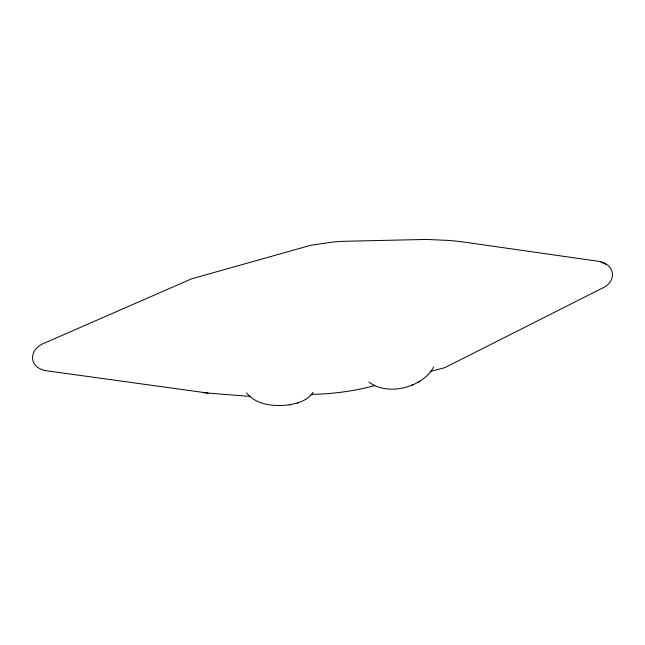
<?xml version="1.0" encoding="UTF-8"?>
<svg xmlns="http://www.w3.org/2000/svg" width="645" height="645" viewBox="0 0 645 645"><rect width="100%" height="100%" fill="white"/><g stroke="black" fill="none" stroke-linecap="round" stroke-linejoin="round"><path stroke-width="0.97" d="M433.593 367.118C422.652 387.516 387.709 396.546 368.98 382.05M313.099 392.321C309.777 398.07 303.392 400.932 297.377 402.988M411.849 385.146L412.744 384.734M418.42 382.074L420.145 381.284M374.584 385.654C353.799 391.209 332.272 394.087 310.753 394.369M430.159 371.423L444.784 367.682L601.172 288.718C618.104 281.72 615.33 263.047 597.197 261.136L460.772 241.625L449.234 240.456L426.305 239.432L342.672 241.327L332.844 242.012L310.6 245.326L191.525 278.85L45.585 342.592C27.34 349.155 28.219 369.174 48.512 371.052L207.98 393.079M246.583 392.902C256.629 405.552 274.939 406.632 289.782 404.786M289.436 404.867L298.063 402.827M203.207 392.7L250.373 396.417M606.308 264.402L600.963 262.055"/></g></svg>
